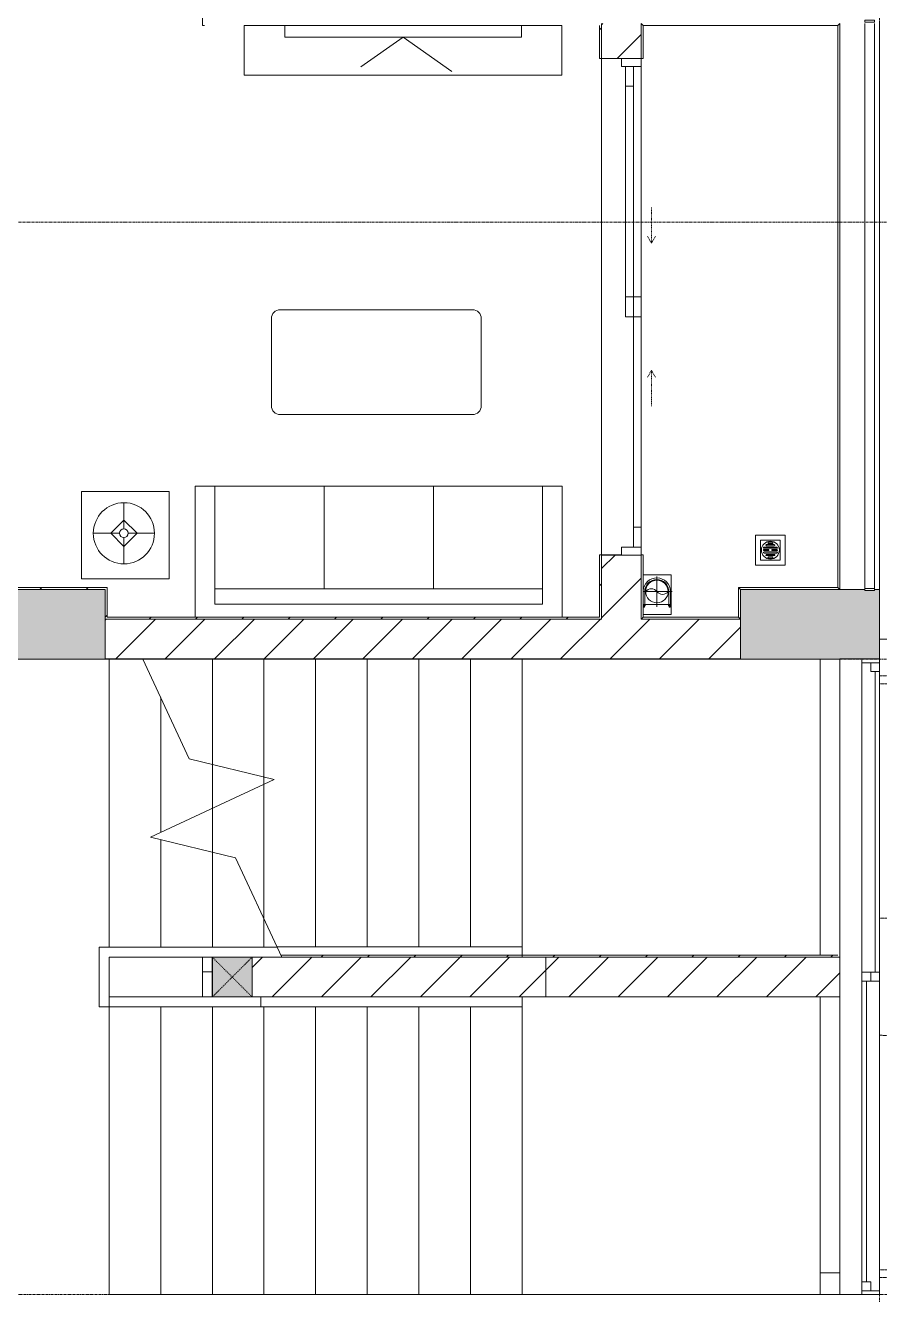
# Model space of a CAD drawing. Header units: millimetres. Extents: x -24439 to 198341, y -52871 to 149926.
# Drawn here: x 122951 to 127253, y 33837 to 40227 of the extents above; entities that cross this region are included whole.
import ezdxf

# ---------------------------------------------------------------- set-up
doc = ezdxf.new("R2010")
doc.units = ezdxf.units.MM
for name, pattern in [('Dash', [6, 3, -3]), ('Grid Line', [22.225, 12.7, -3.175, 3.175, -3.175]), ('IMPORT-CENTER _3_', [10.16, 6.35, -1.27, 1.27, -1.27]), ('NET VAN', [1.06, 0.53, -0.53]), ('Overhead', [3.96875, 2.38125, -1.5875])]:
    doc.linetypes.add(name, pattern=pattern)
for name, color, linetype, lineweight in [('0-1', 7, 'Continuous', 5), ('A-DETL-GENF-2', 9, 'NET VAN', 9), ('A-DOOR', 31, 'Continuous', 9), ('A-DOOR-FRAM', 31, 'Continuous', 9), ('A-DOOR-HDLN', 31, 'Dash', 9), ('A-FLOR', 192, 'Continuous', 9), ('A-FLOR-1', 9, 'Continuous', 9), ('A-FLOR-HRAL', 11, 'Continuous', 9), ('A-FLOR-HRAL-1', 9, 'Continuous', 9), ('A-GLAZ', 151, 'Continuous', 9), ('A-WALL', 113, 'Continuous', 9), ('A-WALL-3', 113, 'Continuous', 18), ('A-WALL-PATT-2', 9, 'Continuous', 9), ('A-WALL-PATT-3', 111, 'Continuous', 9), ('G-IMPT', 8, 'Continuous', 9), ('G-IMPT-2', 8, 'IMPORT-CENTER _3_', 9), ('I-FURN', 30, 'Continuous', 9), ('I-FURN-1', 9, 'Continuous', 9), ('I-WALL-1', 253, 'Continuous', 18), ('I-WALL-3', 2, 'Continuous', 18), ('M-EQPM', 50, 'Continuous', 9), ('S-BEAM-1', 9, 'Continuous', 9), ('S-COLS', 52, 'Continuous', 9), ('S-COLS-1', 254, 'Continuous', 5), ('S-COLS-2', 253, 'Continuous', 18), ('S-COLS-4', 52, 'Continuous', 18), ('S-COLS-5', 52, 'Dash', 9), ('S-COLS-HDLN', 52, 'Dash', 9), ('S-GRID-1', 1, 'Grid Line', 9), ('S-STRS', 31, 'Continuous', 9), ('S-STRS-MBND', 31, 'Overhead', 9), ('S-STRS-MBND-1', 31, 'Continuous', 9)]:
    doc.layers.add(name, color=color, linetype=linetype, lineweight=lineweight)
pattern_1 = [(45, (0, 0), (-116.67262, 116.67262), [])]
pattern_2 = [(45, (0, 0), (-124.4508, 124.4508), [])]

# ---------------------------------------------------------------- blocks, each defined once
blk = doc.blocks.new('NCV_TKTC_KET CAU_rvt-1-TKCS_MB ĐỊNH VỊ CAO ĐỘ THIẾT KẾ')
at = {"layer": 'S-COLS-1'}
for points in [[(122052.6, 37036.9), (123352.6, 37036.9), (123352.6, 37386.9), (122052.6, 37386.9)], [(127052.6, 37036.9), (127052.6, 37037.4), (127252.6, 37037.4), (127252.6, 37386.9), (127227.6, 37386.9), (127227.6, 37381.9), (127177.6, 37381.9), (127177.6, 37386.9), (126552.6, 37386.9), (126552.6, 37036.9)]]:
    blk.add_hatch(color=256, dxfattribs=at).paths.add_polyline_path(points)
at = {"layer": 'A-FLOR-1'}
for p, q in [((123352.6, 37036.9), (126552.6, 37036.9)), ((125452.6, 37036.9), (125452.6, 35587.3))]:
    blk.add_line(p, q, dxfattribs=at)
at = {"layer": 'S-BEAM-1'}
for p, q in [((126952.6, 37036.9), (126952.6, 35545.3)), ((126952.6, 35335.6), (126952.6, 33946.9)), ((126952.6, 33946.9), (127052.6, 33946.9)), ((126952.6, 33946.9), (126952.6, 33836.9))]:
    blk.add_line(p, q, dxfattribs=at)
at = {"layer": 'S-COLS-2'}
for p, q in [((123352.6, 37386.9), (122052.6, 37386.9)), ((123352.6, 37036.9), (123352.6, 37386.9)), ((127177.6, 37386.9), (126552.6, 37386.9)), ((126552.6, 37386.9), (126552.6, 37036.9)), ((127252.6, 37386.9), (127227.6, 37386.9)), ((127252.6, 37037.4), (127252.6, 37386.9)), ((122052.6, 37036.9), (123352.6, 37036.9)), ((126552.6, 37036.9), (127052.6, 37036.9))]:
    blk.add_line(p, q, dxfattribs=at)
blk = doc.blocks.new('LOBBY_SOFA_1 - LOBBY_SOFA_1-851489-TKCS_MB ĐỊNH VỊ CAO ĐỘ THIẾT KẾ')
at = {"layer": 'I-FURN'}
for p, q in [((-2128.3, 1548.5), (-1160.3, 1548.5)), ((-2172.3, 1064.5), (-2172.3, 1504.5)), ((-1116.3, 1504.5), (-1116.3, 1064.5)), ((-1160.3, 1020.5), (-2128.3, 1020.5)), ((-2556, 660), (-708, 660)), ((-2556, 0), (-2556, 660)), ((-2457, 66), (-2457, 660)), ((-1907, 143), (-1907, 660)), ((-1357, 143), (-1357, 660)), ((-807, 660), (-807, 66)), ((-708, 660), (-708, 0)), ((-2688.2, 633.5), (-3128.2, 633.5)), ((-3128.2, 633.5), (-3128.2, 193.5)), ((-2915.4, 445), (-2915.4, 577)), ((-2688.2, 193.5), (-2688.2, 633.5)), ((-2981.4, 423), (-2915.4, 489)), ((-2915.4, 489), (-2849.4, 423)), ((-2937.4, 423), (-3069.4, 423)), ((-2915.4, 357), (-2981.4, 423)), ((-2849.4, 423), (-2915.4, 357)), ((-2915.4, 269), (-2915.4, 401)), ((-2893.4, 423), (-2761.4, 423)), ((-3128.2, 193.5), (-2688.2, 193.5)), ((-807, 143), (-2457, 143)), ((-807, 66), (-2457, 66))]:
    blk.add_line(p, q, dxfattribs=at)
for radius in [154, 22]:
    blk.add_circle((-2915.4, 423), radius, dxfattribs=at)
for centre, start, end in [((-2128.3, 1504.5), 90, 180), ((-1160.3, 1504.5), 0, 90), ((-2128.3, 1064.5), 180, 270), ((-1160.3, 1064.5), 270, 0)]:
    blk.add_arc(centre, 44, start, end, dxfattribs=at)
at = {"layer": 'I-FURN-1'}
for p, q in [((-2128.3, 1548.5), (-1160.3, 1548.5)), ((-2172.3, 1064.5), (-2172.3, 1504.5)), ((-1116.3, 1504.5), (-1116.3, 1064.5)), ((-1160.3, 1020.5), (-2128.3, 1020.5)), ((-2556, 660), (-708, 660)), ((-2556, 0), (-2556, 660)), ((-708, 660), (-708, 0)), ((-3128.2, 633.5), (-2688.2, 633.5)), ((-3128.2, 193.5), (-3128.2, 633.5)), ((-2688.2, 633.5), (-2688.2, 193.5)), ((-2688.2, 193.5), (-3128.2, 193.5))]:
    blk.add_line(p, q, dxfattribs=at)
for centre, start, end in [((-2128.3, 1504.5), 90, 180), ((-1160.3, 1504.5), 0, 90), ((-2128.3, 1064.5), 180, 270), ((-1160.3, 1064.5), 270, 0)]:
    blk.add_arc(centre, 44, start, end, dxfattribs=at)
blk = doc.blocks.new('RES_BAN AN - RES_BAN AN-V91-TKCS_MB ĐỊNH VỊ CAO ĐỘ THIẾT KẾ')
at = {"layer": 'I-FURN-1'}
for p, q in [((0, 250), (1600, 250)), ((0, 0), (0, 250)), ((1600, 250), (1600, 0)), ((1600, 0), (0, 0))]:
    blk.add_line(p, q, dxfattribs=at)
blk = doc.blocks.new('KE TIVI-2 - KE TIVI-2-V92-TKCS_MB ĐỊNH VỊ CAO ĐỘ THIẾT KẾ')
at = {"layer": 'I-FURN-1'}
for p, q in [((0, 60), (-245.7, 232.1)), ((213, 209.1), (0, 60)), ((-595.6, 60), (595.6, 60)), ((-595.6, 0), (-595.6, 60)), ((595.6, 0), (-595.6, 0)), ((595.6, 60), (595.6, 0))]:
    blk.add_line(p, q, dxfattribs=at)
blk = doc.blocks.new('Railing - Railing-986146-TKCS_MB ĐỊNH VỊ CAO ĐỘ THIẾT KẾ')
at = {"layer": 'A-FLOR-HRAL-1'}
for p, q in [((103154.1, 30966.2), (103144.1, 30976.2)), ((103154.1, 30800.1), (103154.1, 30966.2)), ((103154.1, 30966.2), (104134.1, 30966.2)), ((104134.1, 30966.2), (104144.1, 30976.2)), ((104134.1, 30966.2), (104134.1, 28136.2)), ((103154.1, 30800.1), (103144.1, 30800.1)), ((103144.1, 28300.1), (103154.1, 28300.1)), ((103154.1, 27986.2), (103154.1, 28300.1)), ((104134.1, 28136.2), (103634.1, 28136.2)), ((103634.1, 28136.2), (103644.1, 28126.2)), ((103634.1, 28136.2), (103634.1, 27986.2)), ((104134.1, 28136.2), (104144.1, 28126.2)), ((103154.1, 27986.2), (103144.4, 27976.6)), ((103634.1, 27986.2), (103154.1, 27986.2)), ((103644.1, 27976.2), (103634.1, 27986.2))]:
    blk.add_line(p, q, dxfattribs=at)
blk = doc.blocks.new('NCV_TKTC_TANG 1_rvt-1-TKCS_MB ĐỊNH VỊ CAO ĐỘ THIẾT KẾ')
at = {"layer": 'A-WALL-PATT-2'}
h = blk.add_hatch(dxfattribs=at)
h.set_pattern_fill('FP_3', color=256, style=0, pattern_type=2)
h.set_pattern_definition(pattern_1)
h.paths.add_polyline_path([(125852.6, 37246.9), (125852.6, 37560.7), (125842.6, 37560.7), (125842.6, 37246.9)])
h.paths.add_polyline_path([(125852.6, 40060.7), (125852.6, 40226.9), (125842.6, 40226.9), (125842.6, 40060.7)])
h = blk.add_hatch(dxfattribs=at)
h.set_pattern_fill('FP_3', color=256, style=0, pattern_type=2)
h.set_pattern_definition(pattern_1)
h.paths.add_polyline_path([(122042.6, 37386.9), (123352.6, 37386.9), (123352.6, 37396.9), (122042.6, 37396.9)])
h = blk.add_hatch(dxfattribs=at)
h.set_pattern_fill('FP_3', color=256, style=0, pattern_type=2)
h.set_pattern_definition(pattern_1)
h.paths.add_polyline_path([(123362.6, 37246.9), (123362.6, 37396.9), (123352.6, 37396.9), (123352.6, 37246.9)])
h = blk.add_hatch(dxfattribs=at)
h.set_pattern_fill('FP_3', color=256, style=0, pattern_type=2)
h.set_pattern_definition(pattern_1)
h.paths.add_polyline_path([(123352.6, 37236.9), (125852.6, 37236.9), (125852.6, 37246.9), (123352.6, 37246.9)])
at = {"layer": 'A-FLOR-1'}
for p, q in [((125852.6, 37560.7), (125852.6, 40060.3)), ((125852.6, 40060.3), (125852.6, 37560.7)), ((126052.6, 38860.3), (126052.6, 40020.3)), ((125852.6, 37560.7), (125952.6, 37560.7))]:
    blk.add_line(p, q, dxfattribs=at)
at = {"layer": 'I-WALL-1'}
for p, q in [((123842.6, 43426.9), (123842.6, 40226.9)), ((123842.6, 40226.9), (123852.6, 40226.9)), ((125842.6, 40226.9), (125842.6, 40060.7)), ((125852.6, 40060.7), (125852.6, 40226.9)), ((125842.6, 40060.7), (125852.6, 40060.7)), ((125842.6, 37560.7), (125842.6, 37246.9)), ((125852.6, 37560.7), (125842.6, 37560.7)), ((125852.6, 37246.9), (125852.6, 37560.7)), ((123352.6, 37396.9), (122042.6, 37396.9)), ((122052.6, 37386.9), (123352.6, 37386.9)), ((123362.6, 37396.9), (123352.6, 37396.9)), ((123352.6, 37386.9), (123352.6, 37246.9)), ((123362.6, 37246.9), (123362.6, 37396.9)), ((123352.6, 37246.9), (123352.6, 37236.9)), ((123352.6, 37236.9), (125852.6, 37236.9)), ((125842.6, 37246.9), (123362.6, 37246.9)), ((125852.6, 37236.9), (125852.6, 37246.9))]:
    blk.add_line(p, q, dxfattribs=at)
at = {"layer": 'A-FLOR-HRAL-1'}
blk.add_blockref('Railing - Railing-986146-TKCS_MB ĐỊNH VỊ CAO ĐỘ THIẾT KẾ', (22908.5, 9260.7), dxfattribs=at)
at = {"layer": 'I-FURN-1', "rotation": 180}
for name, p in [('RES_BAN AN - RES_BAN AN-V91-TKCS_MB ĐỊNH VỊ CAO ĐỘ THIẾT KẾ', (125652.9, 40226.9)), ('KE TIVI-2 - KE TIVI-2-V92-TKCS_MB ĐỊNH VỊ CAO ĐỘ THIẾT KẾ', (124852.9, 40226.9))]:
    blk.add_blockref(name, p, dxfattribs=at)
at = {"layer": 'I-FURN-1'}
blk.add_blockref('LOBBY_SOFA_1 - LOBBY_SOFA_1-851489-TKCS_MB ĐỊNH VỊ CAO ĐỘ THIẾT KẾ', (126362.6, 37246.9), dxfattribs=at)
blk = doc.blocks.new('FD_01 - FD_01-1200x2200mm-1787918-TKCS_MB ĐỊNH VỊ CAO ĐỘ THIẾT KẾ')
at = {"layer": 'A-DETL-GENF-2'}
for p, q in [((570, -100), (570, -1320)), ((610, -1320), (610, -100)), ((570, -1320), (610, -1320))]:
    blk.add_line(p, q, dxfattribs=at)
blk.add_arc((610, -100), 1220, 180, 268.12111, dxfattribs=at)
blk = doc.blocks.new('FD_01 - FD_01-1200x2200mm-1787917-TKCS_MB ĐỊNH VỊ CAO ĐỘ THIẾT KẾ')
at = {"layer": 'A-DETL-GENF-2'}
for p, q in [((570, 100), (570, 1320)), ((570, 1320), (610, 1320)), ((610, 1320), (610, 100))]:
    blk.add_line(p, q, dxfattribs=at)
blk.add_arc((610, 100), 1220, 91.87889, 180, dxfattribs=at)
blk = doc.blocks.new('Top Rail Type - Top Rail_Internal_-1529146-TKCS_MB ĐỊNH VỊ CAO ĐỘ THIẾT KẾ')
at = {"layer": 'A-FLOR-HRAL'}
for p, q in [((123842.2, 35462.3), (123842.2, 35535.6)), ((123892.2, 35535.6), (123892.2, 35462.3)), ((124218.2, 35587.3), (125452.6, 35587.3)), ((125452.6, 35587.3), (125452.6, 35545.6)), ((123842.2, 35411.5), (123842.2, 35462.3)), ((123892.2, 35462.3), (123842.2, 35462.3)), ((123842.2, 35336.9), (123842.2, 35411.5)), ((123892.2, 35462.3), (123892.2, 35411.5)), ((123892.2, 35411.5), (123892.2, 35336.9))]:
    blk.add_line(p, q, dxfattribs=at)
blk = doc.blocks.new('Top Rail Type - Top Rail_Internal_-V164-TKCS_MB ĐỊNH VỊ CAO ĐỘ THIẾT KẾ')
at = {"layer": 'A-FLOR-HRAL'}
for p, q in [((123842.2, 35462.3), (123842.2, 35535.6)), ((123892.2, 35462.3), (123892.2, 35535.6)), ((124218.2, 35587.3), (125452.6, 35587.3)), ((125452.6, 35587.3), (125452.6, 35545.6)), ((123842.2, 35336.9), (123842.2, 35462.3)), ((123892.2, 35336.9), (123892.2, 35462.3))]:
    blk.add_line(p, q, dxfattribs=at)
blk = doc.blocks.new('Top Rail Type - Top Rail_Internal_-1529174-TKCS_MB ĐỊNH VỊ CAO ĐỘ THIẾT KẾ')
at = {"layer": 'A-FLOR-HRAL'}
for p, q in [((124136.6, 35286.5), (124136.6, 35336.5)), ((125452.6, 35286.5), (124136.6, 35286.5)), ((125452.6, 35335.6), (125452.6, 35286.5))]:
    blk.add_line(p, q, dxfattribs=at)
blk = doc.blocks.new('Top Rail Type - Top Rail_Internal_-V165-TKCS_MB ĐỊNH VỊ CAO ĐỘ THIẾT KẾ')
at = {"layer": 'A-FLOR-HRAL'}
for p, q in [((123322.2, 35586), (123447.2, 35586)), ((123322.2, 35461), (123322.2, 35586)), ((123372.2, 35536), (123447.2, 35536)), ((123372.2, 35461), (123372.2, 35536)), ((123447.2, 35586), (124218.8, 35586)), ((123447.2, 35536), (124242.1, 35536)), ((124242.1, 35536), (124218.8, 35586)), ((123322.2, 35286.5), (123322.2, 35461)), ((123372.2, 35336.5), (123372.2, 35461)), ((123447.2, 35286.5), (123322.2, 35286.5)), ((123447.2, 35336.5), (123372.2, 35336.5)), ((124136.6, 35336.5), (123447.2, 35336.5)), ((125452.6, 35286.5), (123447.2, 35286.5)), ((125452.6, 35286.5), (125452.6, 35335.6))]:
    blk.add_line(p, q, dxfattribs=at)
blk = doc.blocks.new('TKTC_XREF_251221_MB TANG 1 - TKTC_XREF_260130_MB TANG 1_dwg_THU NUOC - THU NUOC-444531-TKCS_MB TẦNG 1-4202124-TKCS_MB ĐỊNH VỊ CAO ĐỘ THIẾT KẾ')
at = {"layer": 'M-EQPM'}
for p, q in [((-23.3, 10.8), (40.9, 10.8)), ((40.9, 4.8), (-23.3, 4.8)), ((-11, 23.3), (28.5, 23.3)), ((28.5, 17.3), (-11, 17.3)), ((-1.1, 35.6), (18.5, 35.6)), ((18.5, 29.6), (-1.1, 29.6)), ((-23.3, -13.6), (40.9, -13.6)), ((40.9, -19.6), (-23.3, -19.6)), ((-11, -26.1), (28.5, -26.1)), ((28.5, -32.1), (-11, -32.1)), ((-1.1, -38.5), (18.5, -38.5)), ((18.5, -44.5), (-1.1, -44.5))]:
    blk.add_line(p, q, dxfattribs=at)
at = {"layer": 'M-EQPM', "flags": 128}
for points in [[(83.7, -79.4), (83.7, 70.6), (-66.3, 70.6), (-66.3, -79.4)], [(58.7, -54.4), (58.7, 45.6), (-41.3, 45.6), (-41.3, -54.4)]]:
    blk.add_lwpolyline(points, close=True, dxfattribs=at)
for points in [[(-23.3, -1.2), (0.7, -1.2), (0.7, -7.2), (-23.3, -7.2)], [(40.9, -7.2), (16.7, -7.2), (16.7, -1.2), (40.9, -1.2)]]:
    blk.add_lwpolyline(points, dxfattribs=at)
at = {"layer": 'M-EQPM'}
for centre, radius, start, end in [((8.7, -4.4), 45, 360, 180), ((8.7, -4.4), 45, 360, 180), ((-23.3, 7.8), 3, 90, 270), ((-11, 20.3), 3, 90, 270), ((-1.1, 32.6), 3, 90, 270), ((18.5, 32.6), 3, 270, 90), ((28.5, 20.3), 3, 270, 90), ((40.9, 7.8), 3, 270, 90), ((8.7, -4.4), 45, 180, 360), ((8.7, -4.4), 45, 180, 360), ((-23.3, -4.2), 3, 90, 270), ((-23.3, -16.6), 3, 90, 270), ((-11, -29.1), 3, 90, 270), ((-1.1, -41.5), 3, 90, 270), ((18.5, -41.5), 3, 270, 90), ((28.5, -29.1), 3, 270, 90), ((40.9, -4.2), 3, 270, 90), ((40.9, -16.6), 3, 270, 90)]:
    blk.add_arc(centre, radius, start, end, dxfattribs=at)
blk = doc.blocks.new('TKTC_XREF_251221_MB TANG 1 - TKTC_XREF_260130_MB TANG 1_dwg_CUM U_DN100-V204-TKCS_MB ĐỊNH VỊ CAO ĐỘ THIẾT KẾ')
at = {"layer": 'G-IMPT'}
blk.add_hatch(color=256, dxfattribs=at).paths.add_polyline_path([(0, 61), (15.8, 58.9), (30.5, 52.8), (43.1, 43.1), (52.8, 30.5), (58.9, 15.8), (61, 0), (58.9, -15.8), (52.8, -30.5), (43.1, -43.1), (28.6, -53.6), (15.8, -58.9), (0, -61), (0, -57), (14.8, -55.1), (28.6, -49.3), (40.3, -40.3), (49.4, -28.5), (55.1, -14.8), (57, 0), (55.1, 14.8), (49.4, 28.5), (40.3, 40.3), (28.5, 49.4), (14.8, 55.1), (0, 57)])
for p, q in [((-79.1, 66.6), (-79.1, 63.4)), ((-76.6, 66.6), (-76.6, 63.4)), ((-74.6, 66.6), (-74.6, 63.4)), ((-72.7, 69.3), (-72.7, 60.7)), ((-66.9, 67.9), (-71.7, 67.9)), ((-65, 69), (0, 69)), ((-66.9, 62.1), (-71.7, 62.1)), ((-79.1, -63.4), (-79.1, -66.6)), ((-76.6, -63.4), (-76.6, -66.6)), ((-74.6, -63.4), (-74.6, -66.6)), ((-72.7, -60.7), (-72.7, -68.1)), ((-66.9, -62.1), (-71.7, -62.1)), ((-66.9, -67.9), (-71.7, -67.9))]:
    blk.add_line(p, q, dxfattribs=at)
at = {"layer": 'G-IMPT', "flags": 128}
for points in [[(-72.7, 67.6), (-78.1, 67.6), (-78.1, 62.4), (-72.7, 62.4)], [(-71.7, 59.2), (-66.9, 59.2), (-66.9, 70.8), (-71.7, 70.8)], [(-66.9, 70.8), (-66.9, 72.7), (-65, 72.7), (-65, 57.3), (-66.9, 57.3), (-66.9, 59.2)], [(-65, 61), (0, 61), (0, 57)], [(-72.7, -62.4), (-78.1, -62.4), (-78.1, -67.6), (-72.7, -67.6)], [(-66.9, -68.1), (-66.9, -59.2), (-71.7, -59.2)], [(-66.9, -59.2), (-66.9, -57.3), (-65, -57.3), (-65, -68.1)], [(-65, -61), (0, -61), (0, -57)]]:
    blk.add_lwpolyline(points, dxfattribs=at)
at = {"layer": 'G-IMPT'}
for centre, radius, start, end in [((-78.1, 66.6), 0.96, 90, 180), ((-71.1, 69.3), 1.56, 112.61986, 247.38014), ((-67.9, 65), 4.8, 143.1301, 216.8699), ((0, 0), 69, 272.38806, 90), ((-78.1, 63.4), 0.96, 180, 270), ((-71.1, 60.7), 1.56, 112.61986, 247.38014), ((0, 0), 61, 270, 90), ((0, 0), 57, 270, 90), ((-78.1, -63.4), 0.96, 90, 180), ((-71.1, -60.7), 1.56, 112.61986, 247.38014), ((-67.9, -65), 4.8, 143.1301, 216.8699), ((-78.1, -66.6), 0.96, 180, 270)]:
    blk.add_arc(centre, radius, start, end, dxfattribs=at)
blk = doc.blocks.new('TKTC_XREF_251221_MB TANG 1 - TKTC_XREF_260130_MB TANG 1_dwg_$cc-V205-TKCS_MB ĐỊNH VỊ CAO ĐỘ THIẾT KẾ')
at = {"layer": 'G-IMPT'}
blk.add_circle((0, 0), 0.5, dxfattribs=at)
for centre, radius, start, end in [((0, 0), 0.5, 90, 270), ((0.188, 0.25), 0.313, 126.8699, 233.1301), ((-0.188, -0.25), 0.313, 306.8699, 53.1301)]:
    blk.add_arc(centre, radius, start, end, dxfattribs=at)
at = {"layer": 'G-IMPT-2'}
for p, q in [((0, -0.673), (0, 0.605)), ((-0.673, 0), (0.673, 0))]:
    blk.add_line(p, q, dxfattribs=at)
blk = doc.blocks.new('TKTC_XREF_251221_MB TANG 1 - TKTC_XREF_260130_MB TANG 1_dwg-4202109-TKCS_MB ĐỊNH VỊ CAO ĐỘ THIẾT KẾ')
at = {"layer": 'G-IMPT'}
blk.add_line((-77089.1, -364034.9), (-76948.7, -364034.9), dxfattribs=at)
at = {"layer": 'G-IMPT', "flags": 128}
for points in [[(-76948.7, -364034.9), (-76948.7, -363885.2), (-77089.1, -363885.2)], [(-77089.1, -364035), (-76948.5, -364035), (-76948.8, -364084.8), (-77089.1, -364084.8)]]:
    blk.add_lwpolyline(points, dxfattribs=at)
at = {"extrusion": (0, 0, -1), "zscale": -1}
blk.add_blockref('TKTC_XREF_251221_MB TANG 1 - TKTC_XREF_260130_MB TANG 1_dwg_THU NUOC - THU NUOC-444531-TKCS_MB TẦNG 1-4202124-TKCS_MB ĐỊNH VỊ CAO ĐỘ THIẾT KẾ', (76440.4, -363757), dxfattribs=at)
at = {"extrusion": (0, 0, -1)}
for name, p, xscale, yscale, zscale, rotation in [('TKTC_XREF_251221_MB TANG 1 - TKTC_XREF_260130_MB TANG 1_dwg_CUM U_DN100-V204-TKCS_MB ĐỊNH VỊ CAO ĐỘ THIẾT KẾ', (77021.1, -363970), 0.9975000000000006, 0.9975000000000006, -0.9975000000000006, 90.00099133829468), ('TKTC_XREF_251221_MB TANG 1 - TKTC_XREF_260130_MB TANG 1_dwg_$cc-V205-TKCS_MB ĐỊNH VỊ CAO ĐỘ THIẾT KẾ', (77020.3, -363970), 113.7150000000073, 113.7150000000073, -113.7150000000073, 269.9990086637467)]:
    blk.add_blockref(name, p, dxfattribs=dict(at, xscale=xscale, yscale=yscale, zscale=zscale, rotation=rotation))
blk = doc.blocks.new('TKTC_XREF_251221_MB TANG 1 - TKTC_XREF_251221_MB TANG 1-2038492-TKCS_MB ĐỊNH VỊ CAO ĐỘ THIẾT KẾ')
blk.add_blockref('TKTC_XREF_251221_MB TANG 1 - TKTC_XREF_260130_MB TANG 1_dwg-4202109-TKCS_MB ĐỊNH VỊ CAO ĐỘ THIẾT KẾ', (169499.1, 384109.7))
blk = doc.blocks.new('G1_SOF - BO TRU - 200x200-3051103-TKCS_MB ĐỊNH VỊ CAO ĐỘ THIẾT KẾ')
at = {"layer": 'S-COLS-HDLN'}
for p, q in [((-100, -100), (100, 100)), ((100, -100), (-100, 100))]:
    blk.add_line(p, q, dxfattribs=at)
blk = doc.blocks.new('Railing - 50 x 10mm-1251311-TKCS_MB ĐỊNH VỊ CAO ĐỘ THIẾT KẾ')
at = {"layer": 'A-FLOR-HRAL'}
for p, q in [((25, 5), (-25, 5)), ((-25, 5), (-25, -5)), ((25, -5), (25, 5)), ((-25, -5), (25, -5))]:
    blk.add_line(p, q, dxfattribs=at)
blk = doc.blocks.new('Railing - Railing-3224971-TKCS_MB ĐỊNH VỊ CAO ĐỘ THIẾT KẾ')
at = {"layer": 'A-FLOR-HRAL'}
for p, q in [((127177.6, 40236.9), (127177.6, 37391.9)), ((127227.6, 37391.9), (127227.6, 40236.9))]:
    blk.add_line(p, q, dxfattribs=at)
at = {"extrusion": (0, 0, -1), "zscale": -1}
for p in [(-127202.6, 40248.7), (-127202.6, 37386.9)]:
    blk.add_blockref('Railing - 50 x 10mm-1251311-TKCS_MB ĐỊNH VỊ CAO ĐỘ THIẾT KẾ', p, dxfattribs=at)
blk = doc.blocks.new('DEG_02-DEG_03 - DEG_02-2500x2400mm-CỬA ĐI 02 CÁNH TRƯỢT-841416-TKCS_MB ĐỊNH VỊ CAO ĐỘ THIẾT KẾ')
at = {"layer": 'A-DOOR'}
for p, q in [((-1210, -100), (-1210, -60)), ((-1210, -60), (-1110, -60)), ((-1110, -60), (-1110, -100)), ((-50, -60), (-1110, -60)), ((-50, -60), (-50, -20)), ((-50, -20), (50, -20)), ((50, -60), (-50, -60)), ((-50, -100), (-50, -60)), ((-50, -60), (50, -60)), ((50, -20), (50, -60)), ((1110, -20), (50, -20)), ((50, -60), (1110, -60)), ((50, -60), (50, -100)), ((1110, -60), (1110, -20)), ((1110, -20), (1210, -20)), ((1210, -60), (1110, -60)), ((1210, -20), (1210, -60)), ((-1110, -100), (-1210, -100)), ((-1110, -100), (-50, -100)), ((50, -100), (-50, -100))]:
    blk.add_line(p, q, dxfattribs=at)
at = {"layer": 'A-DOOR-FRAM'}
for p, q in [((-1250, 0), (-1210, 0)), ((-1250, -100), (-1250, 0)), ((-1210, 0), (-1210, -100)), ((1210, -100), (1210, 0)), ((1210, 0), (1250, 0)), ((1250, 0), (1250, -100)), ((-1210, -100), (-1250, -100)), ((1250, -100), (1210, -100))]:
    blk.add_line(p, q, dxfattribs=at)
at = {"layer": 'A-DOOR-HDLN'}
for p, q in [((-500.4, -151.1), (-320.4, -151.1)), ((-320.4, -151.1), (-355, -131.1)), ((-320.4, -151.1), (-355, -171.1)), ((320.4, -151.1), (355, -131.1)), ((320.4, -151.1), (355, -171.1)), ((500.4, -151.1), (320.4, -151.1))]:
    blk.add_line(p, q, dxfattribs=at)
blk = doc.blocks.new('1_FAMILY RVT - W01-WxH 1000x3200-3536800-TKCS_MB ĐỊNH VỊ CAO ĐỘ THIẾT KẾ')
at = {"layer": 'A-GLAZ'}
for p, q in [((698.4, 172.39), (749.2, 197.79)), ((698.4, 172.39), (749.2, 146.99)), ((698.4, 172.39), (901.6, 172.39)), ((-1600, 96.19), (-1600, -103.81)), ((1600, 96.19), (-1600, 96.19)), ((-1600, 96.19), (-1536.5, 96.19)), ((-1580.95, 96.19), (-1580.95, 7.29)), ((-1536.5, 96.19), (-22.225, 96.19)), ((-1536.5, 96.19), (-1536.5, 51.74)), ((-1536.5, 73.965), (-22.225, 73.965)), ((-22.225, 7.29), (-22.225, 96.19)), ((-22.225, 96.19), (22.225, 96.19)), ((22.225, 96.19), (1580.95, 96.19)), ((22.225, 96.19), (22.225, 7.29)), ((1580.95, 96.19), (1600, 96.19)), ((1580.95, 96.19), (1580.95, 7.29)), ((1600, -103.81), (1600, 96.19)), ((-1600, 7.29), (-1580.95, 7.29)), ((-1536.5, 51.74), (-1580.95, 51.74)), ((-1580.95, 7.29), (-22.225, 7.29)), ((22.225, 51.74), (-22.225, 51.74)), ((-22.225, 7.29), (22.225, 7.29)), ((22.225, 29.515), (1536.5, 29.515)), ((22.225, 7.29), (1536.5, 7.29)), ((1536.5, 51.74), (1536.5, 7.29)), ((1580.95, 51.74), (1536.5, 51.74)), ((1536.5, 7.29), (1600, 7.29)), ((-1600, -103.81), (1600, -103.81))]:
    blk.add_line(p, q, dxfattribs=at)

msp = doc.modelspace()

# ---------------------------------------------------------------- hatches: boundary and pattern name
at = {"layer": 'A-WALL-PATT-3'}
h = msp.add_hatch(dxfattribs=at)
h.set_pattern_fill('FP_1', color=256, style=0, pattern_type=2)
h.set_pattern_definition(pattern_2)
h.paths.add_polyline_path([(125852.6, 37237.4), (126052.6, 37237.4), (126052.6, 37560.3), (125852.6, 37560.3), (125852.6, 37405.2)])
h.paths.add_polyline_path([(126052.6, 40060.3), (126052.6, 40236.9), (125852.6, 40236.9), (125852.6, 40060.3), (125952.6, 40060.3)])
h = msp.add_hatch(dxfattribs=at)
h.set_pattern_fill('FP_1', color=256, style=0, pattern_type=2)
h.set_pattern_definition(pattern_2)
h.paths.add_polyline_path([(125793.7, 37037.4), (126552.6, 37037.4), (126552.6, 37237.4), (123352.6, 37237.4), (123352.6, 37037.4), (125188.5, 37037.4)])
h = msp.add_hatch(dxfattribs=at)
h.set_pattern_fill('FP_1', color=256, style=0, pattern_type=2)
h.set_pattern_definition(pattern_2)
h.paths.add_polyline_path([(124152.6, 35335.6), (127052.6, 35335.6), (127052.6, 35535.6), (124092.6, 35535.6), (124092.6, 35336.5), (124136.2, 35335.6)])
h = msp.add_hatch(dxfattribs=at)
h.set_pattern_fill('FP_8', color=256, style=0, pattern_type=2)
h.set_pattern_definition(pattern_1)
h.paths.add_polyline_path([(126399, 35535.6), (127042.6, 35535.6), (127042.6, 35545.6), (124237.6, 35545.6), (124242.3, 35535.6)])
at = {"layer": 'S-COLS-1'}
msp.add_hatch(color=256, dxfattribs=at).paths.add_polyline_path([(123892.6, 35336.5), (124092.6, 35336.5), (124092.6, 35535.6), (123892.6, 35535.6)])

# ---------------------------------------------------------------- linework, layer by layer
at = {"layer": 'A-FLOR'}
msp.add_line((127252.6, 37137.4), (129701.6, 37137.4), dxfattribs=at)
at = {"layer": 'A-WALL'}
for p, q in [((127052.6, 37386.9), (127052.6, 40236.9)), ((127252.6, 40236.9), (127252.6, 37386.9)), ((125852.6, 37560.7), (125852.6, 40060.3)), ((126052.6, 40020.3), (126052.6, 38860.3)), ((124092.6, 35535.6), (124092.6, 35336.5))]:
    msp.add_line(p, q, dxfattribs=at)
at = {"layer": 'A-WALL-3'}
for p, q in [((125852.6, 40236.9), (125852.6, 40060.3)), ((126052.6, 40060.3), (126052.6, 40236.9)), ((125852.6, 40060.3), (125952.6, 40060.3)), ((125952.6, 37560.3), (125852.6, 37560.3)), ((125852.6, 37560.3), (125852.6, 37237.4)), ((126052.6, 37237.4), (126052.6, 37560.3)), ((125852.6, 37237.4), (123352.6, 37237.4)), ((123352.6, 37237.4), (123352.6, 37037.4)), ((126552.6, 37237.4), (126052.6, 37237.4)), ((126552.6, 37037.4), (126552.6, 37237.4)), ((123352.6, 37037.4), (126552.6, 37037.4)), ((127052.6, 35535.6), (127042.6, 35535.6)), ((124136.2, 35335.6), (127052.6, 35335.6))]:
    msp.add_line(p, q, dxfattribs=at)
at = {"layer": 'I-WALL-3'}
for p, q in [((123372.6, 35535.6), (124152.6, 35535.6)), ((127042.6, 35545.6), (124237.6, 35545.6)), ((124242.3, 35535.6), (127042.6, 35535.6))]:
    msp.add_line(p, q, dxfattribs=at)
at = {"layer": 'S-COLS'}
msp.add_line((124092.6, 35336.5), (124092.6, 35535.6), dxfattribs=at)
at = {"layer": 'S-COLS-4'}
for p, q in [((124092.6, 35535.6), (123892.6, 35535.6)), ((123892.6, 35535.6), (123892.6, 35336.5))]:
    msp.add_line(p, q, dxfattribs=at)
at = {"layer": 'S-GRID-1'}
for p, q in [((127252.6, 20960.6), (127252.6, 80482.7)), ((131551.8, 39236.9), (29351.8, 39236.9)), ((131551.8, 37036.9), (29351.8, 37036.9)), ((128757.8, 33836.9), (32145.8, 33836.9))]:
    msp.add_line(p, q, dxfattribs=at)
at = {"layer": 'S-STRS'}
for p, q in [((123372.6, 37035.6), (121902.6, 37035.6)), ((123372.6, 37035.6), (123372.6, 35586)), ((123372.6, 37035.6), (123542.8, 37035.6)), ((123892.6, 37036.9), (123892.6, 36506.6)), ((124152.6, 37036.9), (124152.6, 36443.4)), ((124412.6, 37036.9), (124412.6, 35587.3)), ((124672.6, 37036.9), (124672.6, 35587.3)), ((124932.6, 37036.9), (124932.6, 35587.3)), ((125192.6, 37036.9), (125192.6, 35587.3)), ((125452.6, 37036.9), (125452.6, 35587.3)), ((123632.6, 36843.2), (123632.6, 36164.3)), ((123892.6, 36506.6), (123892.6, 36285.6)), ((124152.6, 36443.4), (124152.6, 36406.8)), ((124152.6, 36406.8), (124152.6, 35728)), ((123892.6, 36285.6), (123892.6, 36064.6)), ((123632.6, 36127.8), (123632.6, 35586)), ((123892.6, 36064.6), (123892.6, 35586)), ((124152.6, 35728), (124152.6, 35586)), ((123372.6, 35336.9), (123372.6, 35535.6)), ((124152.6, 35535.6), (124242.3, 35535.6)), ((123632.6, 35336.9), (123372.6, 35336.9)), ((123892.6, 35336.9), (123632.6, 35336.9)), ((123372.6, 33836.9), (123372.6, 35286.5)), ((123632.6, 33836.9), (123632.6, 35286.5)), ((123892.6, 33836.9), (123892.6, 35286.5)), ((124152.6, 33836.9), (124152.6, 35286.5)), ((124412.6, 33836.9), (124412.6, 35286.5)), ((124672.6, 33836.9), (124672.6, 35286.5)), ((124932.6, 33836.9), (124932.6, 35286.5)), ((125192.6, 33836.9), (125192.6, 35286.5)), ((125452.6, 33836.9), (125452.6, 35286.5))]:
    msp.add_line(p, q, dxfattribs=at)
at = {"layer": 'S-STRS-MBND'}
for p, q in [((123542.8, 37035.6), (125452.6, 37035.6)), ((127052.6, 37035.6), (125452.6, 37035.6)), ((125452.6, 37035.6), (125452.6, 35535.6)), ((124242.3, 35535.6), (125452.6, 35535.6)), ((125452.6, 35535.6), (125572.4, 35535.6)), ((125572.4, 35535.6), (125572.4, 35336.9)), ((123372.6, 33836.9), (123372.6, 35336.9)), ((125452.6, 35336.9), (123372.6, 35336.9)), ((125572.4, 35336.9), (125452.6, 35336.9)), ((125452.6, 33836.9), (125452.6, 35336.9)), ((125452.6, 33836.9), (123372.6, 33836.9)), ((125452.6, 33836.9), (127052.6, 33836.9))]:
    msp.add_line(p, q, dxfattribs=at)
at = {"layer": 'S-STRS-MBND-1'}
for p, q in [((123776.3, 36534.8), (123542.8, 37035.6)), ((124204.1, 36430.9), (123776.3, 36534.8)), ((123581, 36140.3), (124204.1, 36430.9)), ((124008.8, 36036.4), (123581, 36140.3)), ((124218.8, 35586), (124008.8, 36036.4))]:
    msp.add_line(p, q, dxfattribs=at)

# ---------------------------------------------------------------- block references
at = {"layer": '0-1'}
for name in ['NCV_TKTC_KET CAU_rvt-1-TKCS_MB ĐỊNH VỊ CAO ĐỘ THIẾT KẾ', 'NCV_TKTC_TANG 1_rvt-1-TKCS_MB ĐỊNH VỊ CAO ĐỘ THIẾT KẾ']:
    msp.add_blockref(name, (0, 0), dxfattribs=at)
at = {"layer": 'A-DOOR'}
for name, p, rotation in [('DEG_02-DEG_03 - DEG_02-2500x2400mm-CỬA ĐI 02 CÁNH TRƯỢT-841416-TKCS_MB ĐỊNH VỊ CAO ĐỘ THIẾT KẾ', (125952.6, 38810.3), 90.0000000000001), ('FD_01 - FD_01-1200x2200mm-1787918-TKCS_MB ĐỊNH VỊ CAO ĐỘ THIẾT KẾ', (127152.6, 36341.9), 90), ('FD_01 - FD_01-1200x2200mm-1787917-TKCS_MB ĐỊNH VỊ CAO ĐỘ THIẾT KẾ', (127152.6, 34532.4), 270)]:
    msp.add_blockref(name, p, dxfattribs=dict(at, rotation=rotation))
at = {"layer": 'A-FLOR-HRAL'}
for name in ['Railing - Railing-3224971-TKCS_MB ĐỊNH VỊ CAO ĐỘ THIẾT KẾ', 'Top Rail Type - Top Rail_Internal_-V165-TKCS_MB ĐỊNH VỊ CAO ĐỘ THIẾT KẾ', 'Top Rail Type - Top Rail_Internal_-1529146-TKCS_MB ĐỊNH VỊ CAO ĐỘ THIẾT KẾ', 'Top Rail Type - Top Rail_Internal_-V164-TKCS_MB ĐỊNH VỊ CAO ĐỘ THIẾT KẾ', 'Top Rail Type - Top Rail_Internal_-1529174-TKCS_MB ĐỊNH VỊ CAO ĐỘ THIẾT KẾ']:
    msp.add_blockref(name, (0, 0), dxfattribs=at)
at = {"layer": 'A-GLAZ', "rotation": 270}
msp.add_blockref('1_FAMILY RVT - W01-WxH 1000x3200-3536800-TKCS_MB ĐỊNH VỊ CAO ĐỘ THIẾT KẾ', (127156.4, 35437.4), dxfattribs=at)
at = {"layer": 'M-EQPM'}
msp.add_blockref('TKTC_XREF_251221_MB TANG 1 - TKTC_XREF_251221_MB TANG 1-2038492-TKCS_MB ĐỊNH VỊ CAO ĐỘ THIẾT KẾ', (33652.6, 17236.9), dxfattribs=at)
at = {"layer": 'S-COLS-5', "rotation": 180}
msp.add_blockref('G1_SOF - BO TRU - 200x200-3051103-TKCS_MB ĐỊNH VỊ CAO ĐỘ THIẾT KẾ', (123992.6, 35435.6), dxfattribs=at)

doc.saveas('drawing.dxf')
